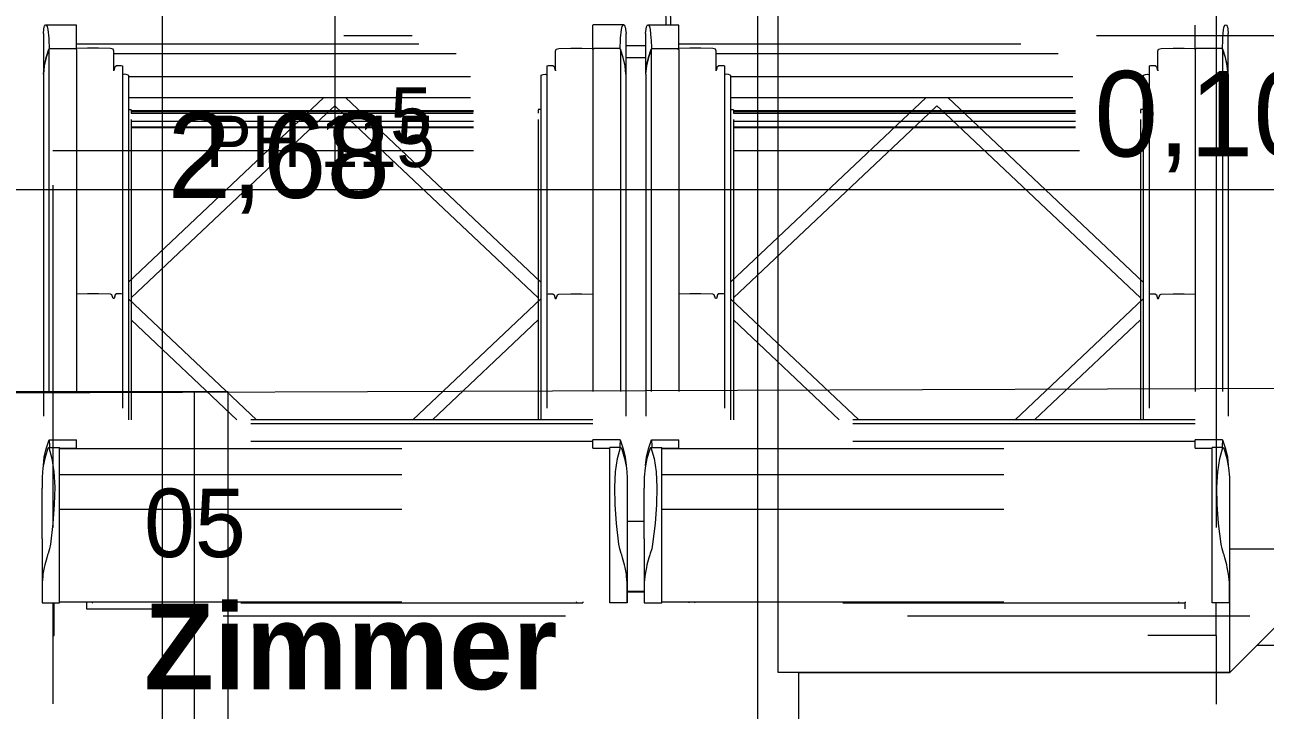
# Model space of a CAD drawing. Header units: metres. Extents: x -3 to 171, y -23 to 41.
# Drawn here: x 1.034 to 2.847, y -3.986 to -2.984 of the extents above; entities that cross this region are included whole.
import ezdxf

# ---------------------------------------------------------------- set-up
doc = ezdxf.new("R2010")
doc.units = ezdxf.units.M
doc.header["$MEASUREMENT"] = 0
for name, pattern in [('Achse', [0.004, 0.002, -0.001, 0, -0.001]), ('Schnittlinie', [0.006, 0.003, -0.0015, 0, -0.0015]), ('UNSICHTBAR', [0.4, 0, -0.4]), ('Untersicht', [0.001, 0.0005, -0.0005])]:
    doc.linetypes.add(name, pattern=pattern)
for name, color, linetype in [('5._2.DG PP STG1_1_000 Achsraster', 7, 'Continuous'), ('5._2.DG PP STG1_1_310 Dachkonstruktion massiv', 7, 'Continuous'), ('5._2.DG PP STG1_1_325 Dachfenster', 7, 'Continuous'), ('5._2.DG PP STG1_1_510 Möblierung', 7, 'Continuous'), ('5._2.DG PP STG1_1_810 Raum', 7, 'Continuous'), ('5._2.DG PP STG1_1_851 Marker Schnitt', 7, 'Continuous'), ('5._2.DG PP STG1_1_950 Polierplan Bemaßung', 7, 'Continuous'), ('5._2.DG PP STG1_1_955 Polierplan Beschriftung', 7, 'Continuous')]:
    doc.layers.add(name, color=color, linetype=linetype)
doc.styles.add('ERSTELLTER_STIL_2', font='')
doc.styles.add('ERSTELLTER_STIL_6', font='')
doc.styles.get('ERSTELLTER_STIL_2').set_extended_font_data('Eurostile')
doc.styles.get('ERSTELLTER_STIL_6').set_extended_font_data('Eurostile', bold=True)

msp = doc.modelspace()

# ---------------------------------------------------------------- linework, layer by layer
at = {"layer": '5._2.DG PP STG1_1_000 Achsraster', "color": 5, "linetype": 'Achse', "lineweight": 0, "ltscale": 1000}
msp.add_line((-1.5, -3), (21, -3), dxfattribs=at)
at = {"layer": '5._2.DG PP STG1_1_310 Dachkonstruktion massiv', "color": 8, "linetype": 'Untersicht', "lineweight": 13, "ltscale": 1000}
for p, q in [((1.075, -2.2187), (1.075, -3.8478)), ((2.775, -2.2187), (2.775, -3.8478)), ((2.775, -2.8478), (2.775, -3.8478))]:
    msp.add_line(p, q, dxfattribs=at)
at = {"layer": '5._2.DG PP STG1_1_310 Dachkonstruktion massiv', "color": 8, "linetype": 'Untersicht', "lineweight": 13, "ltscale": 1000, "flags": 128}
for points in [[(1.075, -3.168), (2.775, -3.168)], [(0.324, -3.8478), (1.075, -3.8478), (1.075, -4.4643), (2.775, -4.4643), (2.775, -3.8478), (3.805, -3.8478), (3.805, -4.4643), (5.505, -4.4643), (5.505, -3.8478), (6.455, -3.8478)]]:
    msp.add_lwpolyline(points, dxfattribs=at)
at = {"layer": '5._2.DG PP STG1_1_325 Dachfenster', "color": 7, "linetype": 'Continuous', "lineweight": 13, "ltscale": 1000}
msp.add_line((1.4869, -1.2828), (1.4869, -3.2134), dxfattribs=at)
at = {"layer": '5._2.DG PP STG1_1_325 Dachfenster', "color": 255, "linetype": 'UNSICHTBAR', "lineweight": 13, "ltscale": 1000, "flags": 128}
for points in [[(1.0369, -4.5578), (1.0369, -2.8478)], [(2.8169, -4.5578), (2.8169, -2.8478)], [(1.075, -3.8288), (1.075, -3.8765)], [(1.0769, -3.8765), (1.0769, -3.8288)], [(1.1242, -3.8293), (1.1242, -3.8376)], [(1.1242, -3.8376), (2.7296, -3.8376)], [(2.7296, -3.8376), (2.7296, -3.8293)], [(2.775, -3.8769), (2.775, -3.8288)], [(1.075, -3.8765), (1.0769, -3.8765)], [(1.075, -3.8765), (1.075, -4.4988)], [(2.775, -3.8769), (1.0769, -3.8769)], [(2.775, -3.8769), (2.775, -4.4988)]]:
    msp.add_lwpolyline(points, dxfattribs=at)
at = {"layer": '5._2.DG PP STG1_1_325 Dachfenster', "color": 253, "linetype": 'Untersicht', "lineweight": 13, "ltscale": 1000, "true_color": 0x9f9f9f, "flags": 128}
for points in [[(1.9702, -2.9593), (1.9707, -2.9842)], [(1.978, -2.9842), (1.9776, -2.9593)], [(1.0612, -2.9968), (1.0619, -2.9904), (1.0625, -2.9872), (1.0628, -2.9861), (1.0642, -2.9842), (1.0652, -2.9845), (1.0669, -2.9869), (1.0678, -2.9911), (1.069, -3.0037), (1.0692, -3.0069), (1.0697, -3.0184)], [(1.0642, -2.9842), (1.1097, -2.9842)], [(1.1097, -3.0184), (1.1097, -3.0037), (1.1097, -2.9911), (1.1097, -2.9869), (1.1097, -2.9846)], [(1.9096, -2.9842), (1.8641, -2.9842)], [(1.8641, -3.0184), (1.8641, -3.0037), (1.8641, -2.9911), (1.8641, -2.9869), (1.8641, -2.9846)], [(1.904, -3.0184), (1.9046, -3.0069), (1.9047, -3.0037), (1.9059, -2.9911), (1.9068, -2.9869), (1.9083, -2.9846), (1.9096, -2.9842), (1.9109, -2.9861), (1.9113, -2.9872), (1.9118, -2.9904), (1.9126, -2.9968)], [(1.9412, -2.9968), (1.9419, -2.9904), (1.9425, -2.9872), (1.9428, -2.9861), (1.9442, -2.9842), (1.9452, -2.9845), (1.9469, -2.9869), (1.9478, -2.9911), (1.949, -3.0037), (1.9492, -3.0069), (1.9497, -3.0184)], [(1.9442, -2.9842), (1.9897, -2.9842)], [(1.9897, -3.0184), (1.9897, -3.0037), (1.9897, -2.9911), (1.9897, -2.9869), (1.9897, -2.9846)], [(2.7441, -3.0184), (2.7441, -3.0037), (2.7441, -2.9911), (2.7441, -2.9869), (2.7441, -2.9846)], [(2.784, -3.0184), (2.7846, -3.0069), (2.7847, -3.0037), (2.7859, -2.9911), (2.7868, -2.9869), (2.7883, -2.9846), (2.7896, -2.9842), (2.7909, -2.9861), (2.7913, -2.9872), (2.7918, -2.9904), (2.7926, -2.9968)], [(1.0612, -2.9968), (1.0612, -3.0563)], [(1.9126, -3.0563), (1.9126, -2.9968)], [(1.9412, -2.9968), (1.9412, -3.0563)], [(2.7926, -3.0563), (2.7926, -2.9968)], [(1.0696, -3.0188), (1.0692, -3.0199), (1.0652, -3.0318), (1.0625, -3.044), (1.0612, -3.0563)], [(1.0614, -3.0563), (1.0627, -3.044), (1.0654, -3.0318), (1.0694, -3.0199)], [(1.0694, -3.0199), (1.0712, -3.0189)], [(1.0694, -3.0199), (1.0694, -3.5916)], [(1.0712, -3.0189), (1.108, -3.0189)], [(1.108, -3.0189), (1.1097, -3.0202)], [(1.1097, -3.0119), (1.8641, -3.0119)], [(1.1632, -3.0198), (1.1594, -3.0188), (1.1418, -3.0182), (1.1256, -3.0182), (1.1097, -3.0187)], [(1.1097, -3.0202), (1.1097, -3.0188)], [(1.1097, -3.0202), (1.1097, -3.5908)], [(1.1642, -3.0226), (1.1632, -3.0198)], [(1.1642, -3.0505), (1.1642, -3.0226)], [(1.1642, -3.0262), (1.8096, -3.0262)], [(1.8096, -3.0226), (1.8106, -3.0198)], [(1.8096, -3.0505), (1.8096, -3.0226)], [(1.8106, -3.0198), (1.8144, -3.0188), (1.832, -3.0182), (1.8482, -3.0182), (1.8641, -3.0187)], [(1.8641, -3.0202), (1.8641, -3.0188)], [(1.8658, -3.0189), (1.8641, -3.0202)], [(1.8641, -3.0202), (1.8641, -3.5908)], [(1.9026, -3.0189), (1.8658, -3.0189)], [(1.9044, -3.0199), (1.9026, -3.0189)], [(1.9126, -3.0563), (1.9113, -3.044), (1.9086, -3.0318), (1.9046, -3.0199), (1.9041, -3.0188)], [(1.9044, -3.0199), (1.9044, -3.5916)], [(1.9124, -3.0563), (1.9111, -3.044), (1.9084, -3.0318), (1.9044, -3.0199)], [(1.9412, -3.0148), (1.9269, -3.0148), (1.9126, -3.0148)], [(1.9496, -3.0188), (1.9492, -3.0199), (1.9452, -3.0318), (1.9425, -3.044), (1.9412, -3.0563)], [(1.9414, -3.0563), (1.9427, -3.044), (1.9454, -3.0318), (1.9494, -3.0199)], [(1.9494, -3.0199), (1.9512, -3.0189)], [(1.9494, -3.0199), (1.9494, -3.5916)], [(1.9512, -3.0189), (1.988, -3.0189)], [(1.988, -3.0189), (1.9897, -3.0202)], [(1.9897, -3.0119), (2.7441, -3.0119)], [(2.0432, -3.0198), (2.0394, -3.0188), (2.0218, -3.0182), (2.0056, -3.0182), (1.9897, -3.0187)], [(1.9897, -3.0202), (1.9897, -3.0188)], [(1.9897, -3.0202), (1.9897, -3.5908)], [(2.0442, -3.0226), (2.0432, -3.0198)], [(2.0442, -3.0505), (2.0442, -3.0226)], [(2.0442, -3.0262), (2.6896, -3.0262)], [(2.6896, -3.0226), (2.6906, -3.0198)], [(2.6896, -3.0505), (2.6896, -3.0226)], [(2.6906, -3.0198), (2.6944, -3.0188), (2.712, -3.0182), (2.7282, -3.0182), (2.7441, -3.0187)], [(2.7441, -3.0202), (2.7441, -3.0188)], [(2.7458, -3.0189), (2.7441, -3.0202)], [(2.7441, -3.0202), (2.7441, -3.5908)], [(2.7826, -3.0189), (2.7458, -3.0189)], [(2.7844, -3.0199), (2.7826, -3.0189)], [(2.7926, -3.0563), (2.7913, -3.044), (2.7886, -3.0318), (2.7846, -3.0199), (2.7841, -3.0188)], [(2.7844, -3.0199), (2.7844, -3.5916)], [(2.7924, -3.0563), (2.7911, -3.044), (2.7884, -3.0318), (2.7844, -3.0199)], [(1.1661, -3.0451), (1.1682, -3.0438)], [(1.1682, -3.0438), (1.1748, -3.0438), (1.1767, -3.0443)], [(1.1767, -3.0443), (1.1767, -3.378), (1.1767, -3.5616)], [(1.7971, -3.0443), (1.799, -3.0438), (1.8056, -3.0438)], [(1.7971, -3.0443), (1.7971, -3.378), (1.7971, -3.5616)], [(1.8056, -3.0438), (1.8077, -3.0451)], [(1.9412, -3.0325), (1.9269, -3.0325), (1.9126, -3.0325)], [(2.0461, -3.0451), (2.0482, -3.0438)], [(2.0482, -3.0438), (2.0548, -3.0438), (2.0567, -3.0443)], [(2.0567, -3.0443), (2.0567, -3.378), (2.0567, -3.5616)], [(2.6771, -3.0443), (2.679, -3.0438), (2.6856, -3.0438)], [(2.6771, -3.0443), (2.6771, -3.378), (2.6771, -3.5616)], [(2.6856, -3.0438), (2.6877, -3.0451)], [(1.0614, -3.0563), (1.0614, -3.6266)], [(1.1633, -3.0504), (1.164, -3.0505)], [(1.164, -3.0505), (1.1648, -3.0503)], [(1.1648, -3.0503), (1.1661, -3.0451)], [(1.1791, -3.0565), (1.1767, -3.0573)], [(1.1822, -3.0566), (1.1791, -3.0565)], [(1.185, -3.0577), (1.1822, -3.0566)], [(1.1855, -3.0585), (1.185, -3.0577)], [(1.1854, -3.0597), (1.7884, -3.0597)], [(1.1854, -3.0599), (1.1854, -3.0705), (1.1854, -3.0748), (1.1854, -3.0798), (1.1854, -3.0807), (1.1854, -3.0815)], [(1.1855, -3.0585), (1.1855, -3.0597)], [(1.7883, -3.0585), (1.7888, -3.0577)], [(1.7883, -3.0585), (1.7883, -3.0597)], [(1.7884, -3.0815), (1.7884, -3.0807), (1.7884, -3.0798), (1.7884, -3.0748), (1.7884, -3.0705), (1.7884, -3.0599)], [(1.7888, -3.0577), (1.7916, -3.0566)], [(1.7916, -3.0566), (1.7947, -3.0565)], [(1.7947, -3.0565), (1.7971, -3.0573)], [(1.8077, -3.0451), (1.809, -3.0503)], [(1.809, -3.0503), (1.8098, -3.0505)], [(1.8098, -3.0505), (1.8105, -3.0504)], [(1.9124, -3.0563), (1.9124, -3.6266)], [(1.9414, -3.0563), (1.9414, -3.6266)], [(2.0433, -3.0504), (2.044, -3.0505)], [(2.044, -3.0505), (2.0448, -3.0503)], [(2.0448, -3.0503), (2.0461, -3.0451)], [(2.0591, -3.0565), (2.0567, -3.0573)], [(2.0622, -3.0566), (2.0591, -3.0565)], [(2.065, -3.0577), (2.0622, -3.0566)], [(2.0655, -3.0585), (2.065, -3.0577)], [(2.0654, -3.0597), (2.6684, -3.0597)], [(2.0654, -3.0599), (2.0654, -3.0705), (2.0654, -3.0748), (2.0654, -3.0798), (2.0654, -3.0807), (2.0654, -3.0815)], [(2.0655, -3.0585), (2.0655, -3.0597)], [(2.6683, -3.0585), (2.6688, -3.0577)], [(2.6683, -3.0585), (2.6683, -3.0597)], [(2.6684, -3.0815), (2.6684, -3.0807), (2.6684, -3.0798), (2.6684, -3.0748), (2.6684, -3.0705), (2.6684, -3.0599)], [(2.6688, -3.0577), (2.6716, -3.0566)], [(2.6716, -3.0566), (2.6747, -3.0565)], [(2.6747, -3.0565), (2.6771, -3.0573)], [(2.6877, -3.0451), (2.689, -3.0503)], [(2.689, -3.0503), (2.6898, -3.0505)], [(2.6898, -3.0505), (2.6905, -3.0504)], [(2.7924, -3.0563), (2.7924, -3.6266)], [(1.1855, -3.0818), (1.1855, -3.5616)], [(1.1855, -3.0904), (1.7883, -3.0904)], [(1.471, -3.0905), (1.1855, -3.3602)], [(1.1855, -3.0905), (1.7883, -3.0905)], [(1.5027, -3.0905), (1.7883, -3.3602)], [(1.7883, -3.0818), (1.7883, -3.5616)], [(2.0655, -3.0818), (2.0655, -3.5616)], [(2.0655, -3.0904), (2.6683, -3.0904)], [(2.351, -3.0905), (2.0655, -3.3602)], [(2.0655, -3.0905), (2.6683, -3.0905)], [(2.3827, -3.0905), (2.6683, -3.3602)], [(2.6683, -3.0818), (2.6683, -3.5616)], [(1.1855, -3.1082), (1.1894, -3.1082)], [(1.4869, -3.1024), (1.4754, -3.1132), (1.4657, -3.1224), (1.1894, -3.3833)], [(1.1894, -3.1132), (1.7843, -3.1132)], [(1.1896, -3.1085), (1.1896, -3.1132)], [(1.1896, -3.1093), (1.7842, -3.1093)], [(1.1896, -3.111), (1.7842, -3.111)], [(1.4869, -3.1024), (1.4983, -3.1132), (1.508, -3.1224), (1.7843, -3.3833)], [(1.7842, -3.1085), (1.7842, -3.1132)], [(1.7883, -3.1082), (1.7844, -3.1082)], [(2.0655, -3.1082), (2.0694, -3.1082)], [(2.3669, -3.1024), (2.3554, -3.1132), (2.3457, -3.1224), (2.0694, -3.3833)], [(2.0694, -3.1132), (2.6643, -3.1132)], [(2.0696, -3.1085), (2.0696, -3.1132)], [(2.0696, -3.1093), (2.6642, -3.1093)], [(2.0696, -3.111), (2.6642, -3.111)], [(2.3669, -3.1024), (2.3783, -3.1132), (2.388, -3.1224), (2.6643, -3.3833)], [(2.6642, -3.1085), (2.6642, -3.1132)], [(2.6683, -3.1082), (2.6644, -3.1082)], [(1.1896, -3.1227), (1.1896, -3.5616)], [(1.1896, -3.1252), (1.7842, -3.1252)], [(1.1896, -3.1334), (1.7842, -3.1334)], [(1.1896, -3.1341), (1.7842, -3.1341)], [(1.7842, -3.1227), (1.7842, -3.5616)], [(2.0696, -3.1227), (2.0696, -3.5616)], [(2.0696, -3.1252), (2.6642, -3.1252)], [(2.0696, -3.1334), (2.6642, -3.1334)], [(2.0696, -3.1341), (2.6642, -3.1341)], [(2.6642, -3.1227), (2.6642, -3.5616)], [(1.1896, -3.1679), (1.7842, -3.1679)], [(2.0696, -3.1679), (2.6642, -3.1679)], [(1.1594, -3.3778), (1.1418, -3.3772), (1.1256, -3.3772), (1.1097, -3.3777)], [(1.1612, -3.3789), (1.1594, -3.3778)], [(1.1632, -3.384), (1.1612, -3.3789)], [(1.164, -3.3842), (1.1632, -3.384)], [(1.1648, -3.384), (1.164, -3.3842)], [(1.1661, -3.3788), (1.1648, -3.384)], [(1.1682, -3.3775), (1.1661, -3.3788)], [(1.1767, -3.378), (1.1748, -3.3775), (1.1682, -3.3775)], [(1.3726, -3.5616), (1.1855, -3.3849)], [(1.6011, -3.5616), (1.7883, -3.3849)], [(1.7971, -3.378), (1.799, -3.3775), (1.8056, -3.3775)], [(1.8056, -3.3775), (1.8077, -3.3788)], [(1.8077, -3.3788), (1.809, -3.384)], [(1.809, -3.384), (1.8098, -3.3842)], [(1.8098, -3.3842), (1.8106, -3.384)], [(1.8106, -3.384), (1.8126, -3.3789)], [(1.8126, -3.3789), (1.8144, -3.3778)], [(1.8144, -3.3778), (1.832, -3.3772), (1.8482, -3.3772), (1.8641, -3.3777)], [(2.0394, -3.3778), (2.0218, -3.3772), (2.0056, -3.3772), (1.9897, -3.3777)], [(2.0412, -3.3789), (2.0394, -3.3778)], [(2.0432, -3.384), (2.0412, -3.3789)], [(2.044, -3.3842), (2.0432, -3.384)], [(2.0448, -3.384), (2.044, -3.3842)], [(2.0461, -3.3788), (2.0448, -3.384)], [(2.0482, -3.3775), (2.0461, -3.3788)], [(2.0567, -3.378), (2.0548, -3.3775), (2.0482, -3.3775)], [(2.2526, -3.5616), (2.0655, -3.3849)], [(2.4811, -3.5616), (2.6683, -3.3849)], [(2.6771, -3.378), (2.679, -3.3775), (2.6856, -3.3775)], [(2.6856, -3.3775), (2.6877, -3.3788)], [(2.6877, -3.3788), (2.689, -3.384)], [(2.689, -3.384), (2.6898, -3.3842)], [(2.6898, -3.3842), (2.6906, -3.384)], [(2.6906, -3.384), (2.6926, -3.3789)], [(2.6926, -3.3789), (2.6944, -3.3778)], [(2.6944, -3.3778), (2.712, -3.3772), (2.7282, -3.3772), (2.7441, -3.3777)], [(1.3441, -3.5616), (1.1894, -3.4155)], [(1.6296, -3.5616), (1.7843, -3.4155)], [(2.2241, -3.5616), (2.0694, -3.4155)], [(2.5096, -3.5616), (2.6643, -3.4155)], [(1.8641, -3.5616), (1.1097, -3.5616)], [(1.8641, -3.5675), (1.1097, -3.5675)], [(2.7441, -3.5616), (1.9897, -3.5616)], [(2.7441, -3.5675), (1.9897, -3.5675)], [(1.069, -3.602), (1.0735, -3.618), (1.0764, -3.6374), (1.0777, -3.6599), (1.0772, -3.6852), (1.0752, -3.7131), (1.0714, -3.7432), (1.0701, -3.7498), (1.068, -3.7567), (1.0673, -3.7586), (1.0661, -3.7632), (1.0632, -3.7736), (1.0625, -3.7774), (1.0606, -3.787), (1.0602, -3.7905), (1.0593, -3.7992), (1.0593, -3.8023), (1.0592, -3.8127), (1.0592, -3.8214), (1.0592, -3.8288)], [(1.0684, -3.6023), (1.0673, -3.6045), (1.0632, -3.618), (1.0606, -3.6316), (1.0593, -3.6455), (1.0593, -3.6469)], [(1.0612, -3.6284), (1.0625, -3.6162), (1.0652, -3.604), (1.0692, -3.5921), (1.0696, -3.5909)], [(1.0684, -3.6023), (1.069, -3.602)], [(1.069, -3.602), (1.0849, -3.602)], [(1.0697, -3.5908), (1.0701, -3.6), (1.0701, -3.602)], [(1.0697, -3.5908), (1.1097, -3.5908)], [(1.0849, -3.8288), (1.0849, -3.8214), (1.0849, -3.8127), (1.0849, -3.8023), (1.0849, -3.7905), (1.0849, -3.7774), (1.0849, -3.7632), (1.0849, -3.7567), (1.0849, -3.7498), (1.0849, -3.7432), (1.0849, -3.7131), (1.0849, -3.6852), (1.0849, -3.6599), (1.0849, -3.6374), (1.0849, -3.618), (1.0849, -3.602)], [(1.0849, -3.6029), (1.1097, -3.6029)], [(1.0849, -3.6032), (1.8889, -3.6032)], [(1.1097, -3.6029), (1.1097, -3.6), (1.1097, -3.5908)], [(1.8641, -3.593), (1.1097, -3.593)], [(1.8641, -3.6029), (1.8641, -3.6), (1.8641, -3.5908)], [(1.904, -3.5908), (1.8641, -3.5908)], [(1.8641, -3.6029), (1.8889, -3.6029)], [(1.8889, -3.8288), (1.8889, -3.8214), (1.8889, -3.8127), (1.8889, -3.8023), (1.8889, -3.7905), (1.8889, -3.7774), (1.8889, -3.7632), (1.8889, -3.7567), (1.8889, -3.7498), (1.8889, -3.7432), (1.8889, -3.7131), (1.8889, -3.6852), (1.8889, -3.6599), (1.8889, -3.6374), (1.8889, -3.618), (1.8889, -3.602)], [(1.9047, -3.602), (1.8889, -3.602)], [(1.9145, -3.8288), (1.9145, -3.8214), (1.9145, -3.8127), (1.9145, -3.8023), (1.9145, -3.7992), (1.9135, -3.7905), (1.9132, -3.787), (1.9112, -3.7774), (1.9106, -3.7736), (1.9076, -3.7632), (1.9065, -3.7586), (1.9057, -3.7567), (1.9036, -3.7498), (1.9023, -3.7432), (1.8985, -3.7131), (1.8965, -3.6852), (1.896, -3.6599), (1.8973, -3.6374), (1.9002, -3.618), (1.9047, -3.602)], [(1.904, -3.5908), (1.9037, -3.6), (1.9037, -3.602)], [(1.9041, -3.5909), (1.9046, -3.5921), (1.9086, -3.604), (1.9113, -3.6162), (1.9126, -3.6284)], [(1.9047, -3.602), (1.9053, -3.6023)], [(1.9053, -3.6023), (1.9065, -3.6045), (1.9106, -3.618), (1.9132, -3.6316), (1.9145, -3.6455), (1.9145, -3.6469)], [(1.949, -3.602), (1.9535, -3.618), (1.9564, -3.6374), (1.9577, -3.6599), (1.9572, -3.6852), (1.9552, -3.7131), (1.9514, -3.7432), (1.9501, -3.7498), (1.948, -3.7567), (1.9473, -3.7586), (1.9461, -3.7632), (1.9432, -3.7736), (1.9425, -3.7774), (1.9406, -3.787), (1.9402, -3.7905), (1.9393, -3.7992), (1.9393, -3.8023), (1.9392, -3.8127), (1.9392, -3.8214), (1.9392, -3.8288)], [(1.9484, -3.6023), (1.9473, -3.6045), (1.9432, -3.618), (1.9406, -3.6316), (1.9393, -3.6455), (1.9393, -3.6469)], [(1.9412, -3.6284), (1.9425, -3.6162), (1.9452, -3.604), (1.9492, -3.5921), (1.9496, -3.5909)], [(1.9484, -3.6023), (1.949, -3.602)], [(1.949, -3.602), (1.9649, -3.602)], [(1.9497, -3.5908), (1.9501, -3.6), (1.9501, -3.602)], [(1.9497, -3.5908), (1.9897, -3.5908)], [(1.9649, -3.8288), (1.9649, -3.8214), (1.9649, -3.8127), (1.9649, -3.8023), (1.9649, -3.7905), (1.9649, -3.7774), (1.9649, -3.7632), (1.9649, -3.7567), (1.9649, -3.7498), (1.9649, -3.7432), (1.9649, -3.7131), (1.9649, -3.6852), (1.9649, -3.6599), (1.9649, -3.6374), (1.9649, -3.618), (1.9649, -3.602)], [(1.9649, -3.6029), (1.9897, -3.6029)], [(1.9649, -3.6032), (2.7689, -3.6032)], [(1.9897, -3.6029), (1.9897, -3.6), (1.9897, -3.5908)], [(2.7441, -3.593), (1.9897, -3.593)], [(2.7441, -3.6029), (2.7441, -3.6), (2.7441, -3.5908)], [(2.784, -3.5908), (2.7441, -3.5908)], [(2.7441, -3.6029), (2.7689, -3.6029)], [(2.7689, -3.8288), (2.7689, -3.8214), (2.7689, -3.8127), (2.7689, -3.8023), (2.7689, -3.7905), (2.7689, -3.7774), (2.7689, -3.7632), (2.7689, -3.7567), (2.7689, -3.7498), (2.7689, -3.7432), (2.7689, -3.7131), (2.7689, -3.6852), (2.7689, -3.6599), (2.7689, -3.6374), (2.7689, -3.618), (2.7689, -3.602)], [(2.7847, -3.602), (2.7689, -3.602)], [(2.7945, -3.8288), (2.7945, -3.8214), (2.7945, -3.8127), (2.7945, -3.8023), (2.7945, -3.7992), (2.7935, -3.7905), (2.7932, -3.787), (2.7912, -3.7774), (2.7906, -3.7736), (2.7876, -3.7632), (2.7865, -3.7586), (2.7857, -3.7567), (2.7836, -3.7498), (2.7823, -3.7432), (2.7785, -3.7131), (2.7765, -3.6852), (2.776, -3.6599), (2.7773, -3.6374), (2.7802, -3.618), (2.7847, -3.602)], [(2.784, -3.5908), (2.7837, -3.6), (2.7837, -3.602)], [(2.7841, -3.5909), (2.7846, -3.5921), (2.7886, -3.604), (2.7913, -3.6162), (2.7926, -3.6284)], [(2.7847, -3.602), (2.7853, -3.6023)], [(2.7853, -3.6023), (2.7865, -3.6045), (2.7906, -3.618), (2.7932, -3.6316), (2.7945, -3.6455), (2.7945, -3.6469)], [(1.0849, -3.6414), (1.8889, -3.6414)], [(1.9649, -3.6414), (2.7689, -3.6414)], [(1.0593, -3.6469), (1.0593, -3.6615)], [(1.9145, -3.6469), (1.9145, -3.6615)], [(1.9393, -3.6469), (1.9393, -3.6615)], [(2.7945, -3.6469), (2.7945, -3.6615)], [(1.0592, -3.7352), (1.0593, -3.6615)], [(1.9145, -3.6615), (1.9145, -3.7352)], [(1.9392, -3.7352), (1.9393, -3.6615)], [(2.7945, -3.6615), (2.7945, -3.7352)], [(1.0849, -3.6923), (1.8889, -3.6923)], [(1.9649, -3.6923), (2.7689, -3.6923)], [(1.9145, -3.7098), (1.9269, -3.7098), (1.9392, -3.7098)], [(1.0592, -3.7352), (1.0592, -3.8267)], [(1.9145, -3.7352), (1.9145, -3.8267)], [(1.9392, -3.7352), (1.9392, -3.8267)], [(2.7945, -3.7352), (2.7945, -3.8267)], [(1.9392, -3.8126), (1.9269, -3.8126), (1.9145, -3.8126)], [(1.9392, -3.8133), (1.9269, -3.8133), (1.9145, -3.8133)], [(1.0592, -3.8267), (1.0592, -3.8288)], [(1.0592, -3.8288), (1.0849, -3.8288)], [(1.0849, -3.8276), (1.8889, -3.8276)], [(1.1242, -3.8276), (1.1242, -3.8291)], [(1.8496, -3.8293), (1.1242, -3.8293)], [(1.1325, -3.8291), (1.1333, -3.8286)], [(1.1333, -3.8286), (1.1335, -3.8276)], [(1.8405, -3.8286), (1.8402, -3.8276)], [(1.8405, -3.8286), (1.8413, -3.8291)], [(1.8496, -3.8276), (1.8496, -3.8291)], [(1.9145, -3.8288), (1.8889, -3.8288)], [(1.9145, -3.8267), (1.9145, -3.8288)], [(1.9392, -3.8267), (1.9392, -3.8288)], [(1.9392, -3.8288), (1.9649, -3.8288)], [(1.9649, -3.8276), (2.7689, -3.8276)], [(2.0042, -3.8276), (2.0042, -3.8291)], [(2.7296, -3.8293), (2.0042, -3.8293)], [(2.0125, -3.8291), (2.0133, -3.8286)], [(2.0133, -3.8286), (2.0135, -3.8276)], [(2.7205, -3.8286), (2.7202, -3.8276)], [(2.7205, -3.8286), (2.7213, -3.8291)], [(2.7296, -3.8276), (2.7296, -3.8291)], [(2.7945, -3.8288), (2.7689, -3.8288)], [(2.7945, -3.8267), (2.7945, -3.8288)]]:
    msp.add_lwpolyline(points, dxfattribs=at)
at = {"layer": '5._2.DG PP STG1_1_510 Möblierung', "color": 8, "linetype": 'Continuous', "lineweight": 13, "ltscale": 1000, "true_color": 0x7e7f7f}
for p, q in [((2.105, -4.3707), (2.105, -2.3707)), ((1.2813, -3.5207), (1.2813, -4.0207)), ((2.975, -3.7507), (2.795, -3.7507)), ((2.795, -3.9307), (2.795, -3.7507))]:
    msp.add_line(p, q, dxfattribs=at)
at = {"layer": '5._2.DG PP STG1_1_510 Möblierung', "color": 8, "linetype": 'Continuous', "lineweight": 13, "ltscale": 1000, "true_color": 0x7e7f7f, "flags": 128}
for points in [[(2.135, -2.4007), (2.975, -2.4007), (2.975, -3.7507), (2.795, -3.9307), (2.135, -3.9307)], [(0.8013, -3.5207), (0.8013, -4.0207), (1.3313, -4.0207), (1.3313, -3.5207)], [(2.795, -3.9307), (2.835, -3.8907), (2.945, -3.8907), (2.945, -4.3107), (2.165, -4.3107), (2.165, -3.9307)]]:
    msp.add_lwpolyline(points, close=True, dxfattribs=at)
at = {"layer": '5._2.DG PP STG1_1_851 Marker Schnitt', "color": 7, "linetype": 'Schnittlinie', "lineweight": 13, "ltscale": 1000}
msp.add_line((1.235, 4.805), (1.235, -18.6375), dxfattribs=at)
at = {"layer": '5._2.DG PP STG1_1_950 Polierplan Bemaßung', "color": 6, "linetype": 'Continuous', "lineweight": 13, "ltscale": 1000, "true_color": 0xfb02fe}
msp.add_line((0.3218, -3.2249), (3.005, -3.2249), dxfattribs=at)
at = {"layer": '5._2.DG PP STG1_1_950 Polierplan Bemaßung', "color": 76, "linetype": 'Continuous', "lineweight": 13, "ltscale": 1000, "true_color": 0x3f7f02}
msp.add_line((0.3229, -3.5246), (6.525, -3.5018), dxfattribs=at)
at = {"layer": '5._2.DG PP STG1_1_955 Polierplan Beschriftung', "color": 8, "linetype": 'Untersicht', "lineweight": 13, "ltscale": 1000, "flags": 128}
msp.add_lwpolyline([(0.324, -3.8478), (6.635, -3.8478), (6.635, -3.21)], dxfattribs=at)

# ---------------------------------------------------------------- texts
at = {"layer": '5._2.DG PP STG1_1_325 Dachfenster', "color": 7, "linetype": 'Continuous', "lineweight": 13, "insert": (1.2986, -3.2141), "char_height": 0.075, "attachment_point": 7, "style": 'ERSTELLTER_STIL_2'}
msp.add_mtext('\\A1;{\\pql;\\pt0;\\fEurostile|b0|i0|c0|p0;\\W1.000000;PH 115\\fEurostile|b0|i0|c0|p0;\\W1.000000;\\A1{\\H.66x;\\S^  ;}\\fEurostile|b0|i0|c0|p0;\\W1.000000;\\fEurostile|b0|i0|c0|p0;\\W1.000000;}', dxfattribs=at)
at = {"layer": '5._2.DG PP STG1_1_810 Raum', "color": 7, "linetype": 'Continuous', "lineweight": 13, "attachment_point": 1}
for s, insert, char_height, style in [('\\A1;{\\pql;\\pt0;\\fEurostile|b0|i0|c0|p0;\\W1.000000;05}', (1.2083, -3.6621), 0.1, 'ERSTELLTER_STIL_2'), ('\\A1;{\\pql;\\pt0;\\fEurostile|b1|i0|c0|p0;\\W1.000000;Zimmer}', (1.2083, -3.8303), 0.125, 'ERSTELLTER_STIL_6')]:
    msp.add_mtext(s, dxfattribs=dict(at, insert=insert, char_height=char_height, style=style))
at = {"layer": '5._2.DG PP STG1_1_950 Polierplan Bemaßung', "color": 6, "linetype": 'Continuous', "lineweight": 13, "true_color": 0xfb02fe, "insert": (2.597, -3.1999), "char_height": 0.125, "width": 0.382966, "attachment_point": 7, "style": 'ERSTELLTER_STIL_2'}
msp.add_mtext('\\A1;{\\pql;\\fEurostile|b0|i0|c0|p0;\\W1.000000;0,10}', dxfattribs=at)
at = {"layer": '5._2.DG PP STG1_1_950 Polierplan Bemaßung', "color": 6, "linetype": 'Continuous', "lineweight": 13, "true_color": 0xfb02fe, "insert": (1.2425, -3.2736), "char_height": 0.125, "attachment_point": 7, "style": 'ERSTELLTER_STIL_2'}
msp.add_mtext('\\A1;{\\pql;\\fEurostile|b0|i0|c0|p0;\\W1.000000;2,68\\fEurostile|b0|i0|c0|p0;\\W1.000000;\\A1{\\H.66x;\\S5^  ;}}', dxfattribs=at)

doc.saveas('drawing.dxf')
